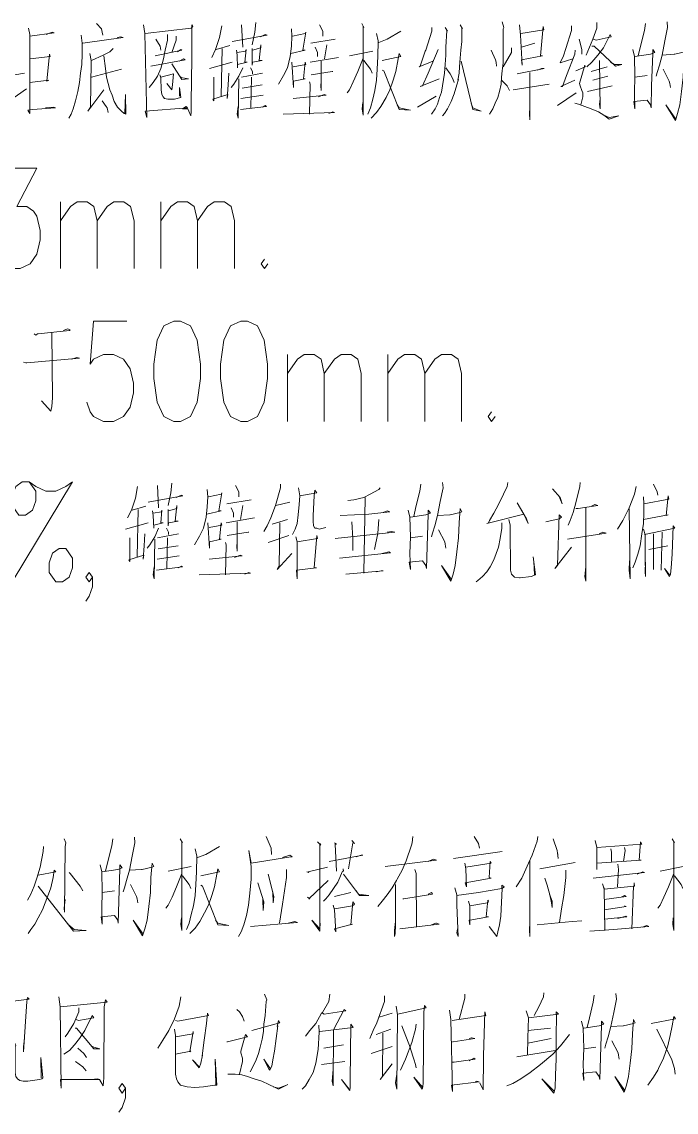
# Model space of a CAD drawing. Header units: millimetres. Extents: x 0 to 829, y 0 to 586.
# Drawn here: x 707.28 to 732.98, y 411.02 to 453.88 of the extents above; entities that cross this region are included whole.
import ezdxf

# ---------------------------------------------------------------- set-up
doc = ezdxf.new("R2010")
doc.units = ezdxf.units.MM

msp = doc.modelspace()

# ---------------------------------------------------------------- linework, layer by layer
at = {"color": 0, "lineweight": 0}
for points in [[(726.150722, 453.883889), (726.214222, 453.665167), (726.193056, 453.605194), (726.193056, 452.702083), (726.193056, 452.268167), (726.150722, 451.957722), (726.126028, 451.710778), (726.104861, 451.432083), (726.041361, 451.149861), (725.974333, 450.902917), (725.8685, 450.684194), (725.780306, 450.469), (725.649778, 450.250278)], [(732.627722, 453.883889), (732.648889, 453.665167), (732.539528, 453.139528), (732.430167, 452.578611), (732.324333, 452.176444), (732.236139, 451.89775), (732.193806, 451.742528)], [(707.541694, 453.633417), (707.587556, 453.386472), (707.587556, 451.957722), (707.587556, 451.866), (707.587556, 451.089889), (707.587556, 450.282028), (707.520528, 450.4055), (707.693389, 450.43725), (708.607083, 450.497222), (708.522417, 450.528972), (708.2155, 450.497222)], [(707.587556, 453.322972), (708.543583, 453.449972), (708.476556, 453.478194), (708.236667, 453.386472)], [(710.21575, 453.820389), (710.413306, 453.605194), (710.434472, 453.478194), (710.455639, 453.354722)], [(712.064306, 453.760417), (712.106639, 453.418222), (712.194833, 450.126806), (712.127806, 450.37375), (713.782333, 450.497222), (713.736472, 450.560722), (713.584778, 450.469), (713.8035, 450.469), (713.912861, 450.186778), (713.934028, 450.342), (713.934028, 450.715944), (713.955194, 452.455139), (713.955194, 453.760417), (713.997528, 453.696917), (713.934028, 453.633417), (712.127806, 453.418222)], [(715.129944, 453.728667), (715.04175, 453.263), (714.890056, 452.797333), (714.738361, 452.486889)], [(715.913111, 453.760417), (715.955444, 452.889056)], [(716.477556, 453.852139), (716.431694, 453.478194), (716.325861, 452.984306)], [(717.8675, 453.605194), (717.888667, 453.322972), (717.8675, 452.920806), (717.825167, 452.518639), (717.715806, 452.081194), (717.564111, 451.77075), (717.366556, 451.432083)], [(717.909833, 453.322972), (718.410778, 453.418222), (718.431944, 453.478194), (718.322583, 452.765583), (718.410778, 452.765583), (717.846333, 452.642111)], [(718.975222, 453.760417), (719.10575, 453.509944), (719.10575, 453.322972)], [(720.62975, 453.820389), (720.714417, 453.665167), (720.69325, 453.696917), (720.69325, 450.218528), (720.650917, 450.469), (720.672083, 450.715944)], [(722.171389, 453.509944), (721.628111, 453.1995), (721.303556, 453.076028)], [(723.388472, 453.665167), (723.388472, 453.509944), (723.148583, 452.765583), (723.127417, 452.733833), (722.933389, 452.144694), (722.887528, 452.112944), (723.430806, 452.331667)], [(723.910583, 453.665167), (723.998778, 453.509944), (723.974083, 453.541694), (723.93175, 452.889056), (723.93175, 452.578611), (723.910583, 452.208194), (723.889417, 451.866), (723.847083, 451.615528), (723.801222, 451.368583), (723.758889, 451.121639), (723.691861, 450.902917), (723.607194, 450.652444), (723.519, 450.469), (723.367306, 450.250278)], [(724.496194, 453.760417), (724.584389, 453.605194), (724.563222, 453.633417), (724.563222, 453.1995), (724.563222, 453.107778), (724.520889, 452.765583), (724.496194, 452.455139), (724.475028, 452.112944), (724.453861, 451.866), (724.411528, 451.587306), (724.432694, 451.615528), (724.365667, 451.400333), (724.259833, 451.058139), (724.150472, 450.747694), (723.998778, 450.469), (723.889417, 450.282028), (723.801222, 450.186778)], [(726.824528, 453.760417), (726.866861, 453.354722), (726.930361, 452.176444), (726.909194, 452.391639), (727.734694, 452.546861), (727.650028, 452.546861), (727.759389, 453.696917), (727.780556, 453.573444), (726.888028, 453.418222)], [(728.867111, 453.728667), (728.867111, 453.541694), (728.648389, 452.829083), (728.563722, 452.546861), (728.433194, 452.268167), (728.930611, 452.423389)], [(729.865472, 453.852139), (729.865472, 453.633417), (729.713778, 453.1995), (729.58325, 452.889056), (729.452722, 452.578611)], [(731.777528, 453.820389), (731.735194, 453.541694), (731.5835, 452.920806), (731.495306, 452.546861)], [(709.608972, 453.354722), (709.651306, 453.044278), (709.651306, 452.610361), (709.630139, 452.208194), (709.587806, 451.866), (709.541944, 451.492056), (709.478444, 451.149861), (709.39025, 450.779444), (709.302056, 450.469), (709.217389, 450.250278), (709.129194, 450.095056)], [(709.672472, 453.044278), (711.259972, 453.263), (711.171778, 453.29475), (711.020083, 453.263)], [(712.999167, 453.386472), (712.999167, 453.16775), (712.910972, 452.765583), (712.847472, 452.423389), (712.738111, 452.052972), (712.607583, 451.742528), (712.434722, 451.492056), (712.283028, 451.305083)], [(712.540556, 453.1995), (712.716944, 452.920806), (712.738111, 452.765583)], [(713.344889, 453.322972), (713.344889, 453.16775), (713.172028, 452.673861)], [(715.542694, 453.107778), (716.911472, 453.354722), (716.844444, 453.386472), (716.650417, 453.29475)], [(718.6295, 453.044278), (719.585528, 453.1995)], [(721.215361, 453.418222), (721.278861, 453.139528), (721.257694, 452.518639), (721.236528, 452.021222), (721.215361, 451.587306), (721.148333, 451.181611), (721.063667, 450.839417), (720.975472, 450.497222), (720.866111, 450.250278)], [(726.909194, 452.889056), (727.431306, 453.044278)], [(729.1705, 453.1995), (729.279861, 452.797333), (729.279861, 452.610361)], [(729.734944, 453.1995), (729.844306, 453.16775), (730.429917, 453.29475), (730.387583, 453.386472), (730.126528, 452.857306), (729.911333, 452.578611), (729.671444, 452.299917), (729.473889, 452.112944)], [(707.608722, 452.423389), (708.391889, 452.518639), (708.367194, 452.610361), (708.261361, 451.555556), (708.346028, 451.587306), (707.587556, 451.492056)], [(709.954694, 452.642111), (710.000556, 452.363417), (710.000556, 452.299917), (709.975861, 450.528972), (709.870028, 450.37375), (710.497972, 451.213361)], [(710.868389, 452.829083), (710.737861, 452.702083), (710.476806, 452.578611), (710.021722, 452.363417)], [(712.519389, 452.546861), (713.563611, 452.765583), (713.521278, 452.797333), (713.39075, 452.702083)], [(714.911222, 452.797333), (715.4545, 452.952556)], [(715.151111, 452.829083), (715.108778, 450.962889)], [(715.715556, 452.765583), (715.736722, 452.578611), (715.757889, 452.081194), (715.757889, 452.208194), (716.128306, 452.299917), (716.040111, 452.299917), (716.085972, 452.797333), (716.064806, 452.733833), (715.736722, 452.673861)], [(716.325861, 452.829083), (716.325861, 452.176444), (716.347028, 452.299917), (716.717444, 452.363417), (716.608083, 452.363417), (716.671583, 452.984306), (716.671583, 452.857306), (716.347028, 452.765583)], [(718.802361, 452.889056), (718.890556, 452.673861), (718.890556, 452.518639)], [(719.257444, 452.984306), (719.172778, 452.423389)], [(720.149972, 452.546861), (721.063667, 452.733833)], [(721.434083, 452.363417), (722.171389, 452.518639), (722.107889, 452.642111), (722.062028, 452.423389), (721.977361, 451.925972), (721.868, 451.587306), (721.737472, 451.213361), (721.585778, 450.902917), (721.388222, 450.560722), (721.215361, 450.313778), (720.996639, 450.095056)], [(723.628361, 452.797333), (723.236778, 451.866), (723.018056, 451.368583), (722.933389, 451.336833), (723.670694, 451.647278)], [(725.713278, 452.765583), (725.889667, 452.391639), (725.910833, 452.299917), (725.932, 452.144694)], [(726.517611, 452.857306), (726.517611, 452.673861), (726.193056, 452.112944)], [(729.018806, 452.765583), (728.997639, 452.610361), (728.669556, 451.77075), (728.517861, 451.336833), (728.454361, 451.336833), (728.997639, 451.587306)], [(729.671444, 452.920806), (729.756111, 452.920806), (730.606306, 452.144694), (730.846194, 452.208194), (730.560444, 452.208194), (730.40875, 452.299917)], [(731.280111, 452.797333), (731.343611, 452.518639), (731.364778, 451.742528), (731.343611, 451.089889), (731.364778, 450.469), (731.322444, 450.747694), (731.844556, 450.807667), (731.975083, 450.624222), (731.99625, 450.497222), (732.017417, 451.368583), (732.063278, 452.642111), (732.063278, 452.797333), (732.147944, 452.673861), (731.975083, 452.610361), (731.364778, 452.518639)], [(732.430167, 452.578611), (732.909944, 452.610361), (732.931111, 452.610361), (733.322694, 452.702083), (733.386194, 452.733833), (733.322694, 452.857306), (733.280361, 452.299917), (733.255667, 451.710778), (733.192167, 451.149861), (733.125139, 450.624222), (733.040472, 450.282028), (732.952278, 450.003333), (732.581861, 450.624222), (732.973444, 450.063306)], [(710.497972, 452.546861), (710.565, 452.052972), (710.607333, 451.710778), (710.674361, 451.460306), (710.737861, 451.213361), (710.826056, 450.994639), (710.910722, 450.747694), (711.04125, 450.528972), (711.192944, 450.37375), (711.302306, 450.282028), (711.369333, 450.250278), (711.348167, 451.026389), (711.323472, 450.282028)], [(712.346528, 452.144694), (713.694139, 452.391639), (713.630639, 452.423389), (713.45425, 452.331667)], [(713.172028, 452.236417), (713.563611, 451.615528), (713.824667, 451.647278), (713.584778, 451.679028), (713.475417, 451.742528)], [(715.542694, 452.299917), (714.650167, 452.052972)], [(717.888667, 452.299917), (717.955694, 451.305083), (717.955694, 451.555556), (718.410778, 451.647278), (718.347278, 451.647278), (718.410778, 452.299917), (718.431944, 452.208194), (717.934528, 452.112944)], [(718.608333, 452.299917), (719.716056, 452.486889)], [(719.04225, 452.331667), (719.04225, 451.181611), (719.021083, 451.368583), (719.04225, 451.555556)], [(720.69325, 452.455139), (720.474528, 451.925972), (720.301667, 451.523806), (720.149972, 451.213361), (720.061778, 451.089889)], [(720.714417, 452.363417), (720.975472, 452.021222), (721.0425, 451.866)], [(724.542056, 452.331667), (724.997139, 450.43725), (725.321694, 450.37375), (724.997139, 450.497222), (724.933639, 450.684194)], [(729.039972, 451.957722), (729.410389, 452.112944), (729.389222, 452.176444), (729.191667, 451.460306), (729.212833, 451.368583), (729.279861, 451.181611), (729.322194, 451.089889), (729.322194, 450.934667), (729.237528, 450.624222)], [(729.974833, 452.363417), (729.996, 450.469), (729.974833, 450.652444), (729.996, 450.839417)], [(706.585667, 452.052972), (706.606833, 450.652444), (706.391639, 450.497222), (707.457028, 451.245111)], [(706.998417, 451.8025), (707.39, 451.866)], [(711.192944, 452.021222), (710.021722, 451.710778)], [(712.978, 451.460306), (713.172028, 451.213361), (713.193194, 451.400333), (713.239056, 451.83425), (712.738111, 451.710778), (712.695778, 451.8025), (712.738111, 451.679028), (712.759278, 451.213361), (712.780444, 451.026389), (712.826306, 450.934667), (712.889806, 450.871167), (713.020333, 450.839417), (713.281389, 450.839417), (713.521278, 450.902917), (713.475417, 451.305083), (713.475417, 450.962889)], [(714.823028, 451.710778), (714.823028, 450.779444), (714.780694, 450.839417), (715.366306, 451.026389), (715.345139, 450.871167), (715.391, 451.400333), (715.412167, 451.866)], [(715.955444, 452.081194), (715.80375, 451.742528), (715.606194, 451.432083), (715.496833, 451.305083)], [(715.913111, 451.710778), (716.738611, 451.866)], [(716.258833, 452.081194), (716.347028, 451.925972), (716.347028, 451.83425)], [(719.497333, 451.925972), (719.476167, 451.925972), (718.650667, 451.8025)], [(721.434083, 451.989472), (721.497583, 451.957722), (722.107889, 450.43725), (722.541806, 450.4055), (722.107889, 450.497222), (722.019694, 450.624222)], [(723.93175, 452.081194), (724.104611, 451.83425), (724.213972, 451.647278), (724.259833, 451.492056)], [(726.736333, 451.83425), (727.801722, 452.052972), (727.692361, 452.052972), (727.540667, 451.989472)], [(727.237278, 451.89775), (727.237278, 450.031556), (727.216111, 450.282028), (727.237278, 450.497222)], [(730.278222, 452.112944), (729.650278, 451.925972)], [(729.713778, 451.587306), (730.299389, 451.742528)], [(731.364778, 451.710778), (731.844556, 451.77075)], [(732.476028, 452.021222), (732.712389, 451.555556), (732.737083, 451.460306), (732.75825, 451.305083)], [(715.80375, 451.647278), (715.782583, 450.095056), (715.736722, 450.250278), (715.782583, 450.560722)], [(715.934278, 451.276861), (716.717444, 451.400333)], [(716.301167, 451.710778), (716.28, 450.497222)], [(718.583639, 451.523806), (718.608333, 451.432083), (718.583639, 450.250278)], [(726.126028, 451.587306), (726.34475, 451.368583), (726.432944, 451.181611)], [(726.584639, 451.213361), (727.99575, 451.432083)], [(730.475778, 451.368583), (729.498583, 451.149861)], [(716.759778, 450.994639), (715.888417, 450.871167)], [(717.934528, 450.871167), (719.236278, 450.994639), (719.151611, 451.026389), (718.932889, 450.934667)], [(722.824028, 450.528972), (723.561333, 450.962889)], [(728.323833, 450.592472), (729.061139, 451.089889)], [(710.434472, 450.779444), (710.586167, 450.560722), (710.6285, 450.497222), (710.674361, 450.313778)], [(715.86725, 450.43725), (716.890306, 450.560722), (716.844444, 450.592472), (716.717444, 450.528972)], [(728.997639, 450.684194), (729.149333, 450.652444), (729.389222, 450.560722), (729.650278, 450.469), (729.9325, 450.342), (730.147694, 450.218528), (730.34525, 450.063306), (730.736833, 450.186778), (730.34525, 450.126806), (730.147694, 450.218528)], [(717.542944, 450.250278), (719.564361, 450.313778), (719.497333, 450.342), (719.345639, 450.282028)], [(706.426917, 448.126556), (707.873306, 448.126556), (707.086611, 446.62725), (707.478194, 446.62725), (707.742778, 446.43675), (707.873306, 446.249778), (708.003833, 445.685333), (708.003833, 445.311389), (707.873306, 444.746944), (707.61225, 444.373), (707.217139, 444.186028), (706.822028, 444.186028), (706.426917, 444.373), (706.296389, 444.559972), (706.165861, 444.937444)], [(708.794056, 444.186028), (708.794056, 446.814222)], [(708.794056, 446.062806), (709.189167, 446.62725), (709.450222, 446.814222), (709.845333, 446.814222), (710.109917, 446.62725), (710.240444, 446.062806), (710.240444, 444.186028)], [(710.240444, 446.062806), (710.635556, 446.62725), (710.896611, 446.814222), (711.291722, 446.814222), (711.552778, 446.62725), (711.686833, 446.062806), (711.686833, 444.186028)], [(712.738111, 444.186028), (712.738111, 446.814222)], [(712.738111, 446.062806), (713.133222, 446.62725), (713.394278, 446.814222), (713.789389, 446.814222), (714.050444, 446.62725), (714.1845, 446.062806), (714.1845, 444.186028)], [(714.1845, 446.062806), (714.576083, 446.62725), (714.840667, 446.814222), (715.235778, 446.814222), (715.496833, 446.62725), (715.630889, 446.062806), (715.630889, 444.186028)], [(716.812694, 444.559972), (716.682167, 444.373), (716.812694, 444.186028), (716.943222, 444.373)], [(711.408139, 442.122278), (710.092278, 442.122278), (709.96175, 440.432472), (710.092278, 440.619444), (710.487389, 440.806417), (710.8825, 440.806417), (711.274083, 440.619444), (711.538667, 440.2455), (711.669194, 439.681056), (711.669194, 439.303583), (711.538667, 438.742667), (711.274083, 438.365194), (710.8825, 438.178222), (710.487389, 438.178222), (710.092278, 438.365194), (709.96175, 438.552167), (709.827694, 438.929639)], [(707.763944, 441.624861), (707.830972, 441.561361), (707.894472, 441.624861), (707.915639, 441.624861), (709.153889, 441.748333), (709.178583, 441.780083), (709.069222, 441.811833), (708.917528, 441.748333)], [(708.458917, 441.656611), (708.480083, 439.109556), (708.458917, 438.767361), (708.416583, 438.580389), (708.046167, 438.986083), (708.416583, 438.580389), (708.43775, 438.675639)], [(707.351194, 440.506556), (707.439389, 440.474806), (707.481722, 440.474806), (709.545472, 440.661778), (709.439639, 440.693528), (709.242083, 440.630028)], [(717.715806, 438.178222), (717.715806, 440.806417)], [(717.715806, 440.055), (718.110917, 440.619444), (718.3755, 440.806417), (718.767083, 440.806417), (719.031667, 440.619444), (719.162194, 440.055), (719.162194, 438.178222)], [(719.162194, 440.055), (719.557306, 440.619444), (719.818361, 440.806417), (720.213472, 440.806417), (720.478056, 440.619444), (720.608583, 440.055), (720.608583, 438.178222)], [(721.659861, 438.178222), (721.659861, 440.806417)], [(721.659861, 440.055), (722.054972, 440.619444), (722.316028, 440.806417), (722.711139, 440.806417), (722.975722, 440.619444), (723.10625, 440.055), (723.10625, 438.178222)], [(723.10625, 440.055), (723.501361, 440.619444), (723.762417, 440.806417), (724.157528, 440.806417), (724.422111, 440.619444), (724.552639, 440.055), (724.552639, 438.178222)], [(725.734444, 438.552167), (725.603917, 438.365194), (725.734444, 438.178222), (725.8685, 438.365194)], [(706.903167, 431.867028), (709.270306, 435.807556)], [(707.562861, 435.807556), (707.823917, 435.433611), (707.823917, 435.056139), (707.693389, 434.682194), (707.428806, 434.495222), (707.16775, 434.495222), (706.903167, 434.869167), (706.903167, 435.246639), (707.037222, 435.620583), (707.298278, 435.807556), (707.562861, 435.807556), (707.823917, 435.620583), (708.219028, 435.433611), (708.614139, 435.433611), (709.00925, 435.620583), (709.270306, 435.807556)], [(711.827944, 435.624111), (711.73975, 435.158444), (711.588056, 434.692778), (711.436361, 434.382333)], [(712.611111, 435.652333), (712.653444, 434.7845)], [(713.175556, 435.747583), (713.133222, 435.373639), (713.023861, 434.876222)], [(714.5655, 435.497111), (714.590194, 435.218417), (714.5655, 434.81625), (714.523167, 434.410556), (714.413806, 433.976639), (714.262111, 433.666194), (714.068083, 433.324)], [(715.67675, 435.652333), (715.807278, 435.405389), (715.807278, 435.218417)], [(717.437111, 435.715833), (717.437111, 435.560611), (717.239556, 434.876222), (717.066694, 434.382333), (716.915, 434.068361), (716.784472, 433.853167)], [(718.15325, 435.560611), (718.195583, 435.250167), (718.174417, 434.907972), (718.132083, 434.505806), (718.08975, 434.163611), (718.022722, 433.944889), (717.913361, 433.729694)], [(718.195583, 435.250167), (718.869389, 435.373639), (718.784722, 435.468889), (718.763556, 435.250167), (718.717694, 434.474056), (718.717694, 434.255333), (718.738861, 434.068361), (718.784722, 433.976639), (718.869389, 433.976639), (718.957583, 433.944889), (719.218639, 434.008389)], [(721.349417, 435.560611), (721.307083, 435.497111), (720.957833, 435.313667), (720.717944, 435.186667), (720.326361, 435.094944), (720.086472, 435.063194)], [(722.958083, 435.715833), (722.912222, 435.437139), (722.760528, 434.81625), (722.675861, 434.442306)], [(723.80475, 435.779333), (723.825917, 435.560611), (723.716556, 435.031444), (723.610722, 434.474056), (723.501361, 434.068361), (723.413167, 433.789667), (723.370833, 433.634444)], [(726.369444, 435.779333), (726.348278, 435.624111), (726.196583, 435.313667), (725.999028, 434.907972), (725.826167, 434.565778), (725.653306, 434.287083), (725.607444, 434.195361), (725.543944, 434.163611), (727.000917, 434.537556), (726.739861, 434.971472), (727.110278, 434.350583), (727.173778, 434.163611), (727.000917, 434.537556)], [(728.129806, 435.528861), (728.433194, 435.186667), (728.500222, 434.939722), (728.369694, 435.250167)], [(729.216361, 435.779333), (729.195194, 435.624111), (729.0435, 434.971472), (728.934139, 434.597528), (728.824778, 434.287083), (728.740111, 434.100111)], [(731.414167, 435.624111), (731.347139, 435.313667), (731.131944, 434.7845), (730.892056, 434.287083), (730.673333, 433.944889)], [(732.087972, 435.715833), (732.239667, 435.405389), (732.260833, 435.281917)], [(712.240694, 435.003222), (713.609472, 435.250167), (713.545972, 435.281917), (713.348417, 435.186667)], [(714.611361, 435.218417), (715.108778, 435.313667), (715.133472, 435.373639), (715.024111, 434.661028), (715.108778, 434.661028), (714.544333, 434.537556)], [(715.3275, 434.939722), (716.283528, 435.094944)], [(720.760278, 435.186667), (720.717944, 432.205694)], [(731.696389, 435.218417), (731.717556, 434.939722), (731.717556, 434.565778), (731.696389, 434.163611), (731.629361, 433.757917), (731.565861, 433.29225), (731.477667, 432.953583), (731.368306, 432.643139), (731.283639, 432.424417)], [(731.717556, 434.939722), (732.69475, 435.126694), (732.673583, 435.250167), (732.585389, 434.474056), (732.673583, 434.505806), (731.696389, 434.318833)], [(711.609222, 434.692778), (712.1525, 434.848)], [(711.849111, 434.721), (711.806778, 432.858333)], [(712.413556, 434.661028), (712.43825, 434.474056), (712.459417, 433.976639), (712.459417, 434.100111), (712.826306, 434.195361), (712.741639, 434.195361), (712.783972, 434.692778), (712.762806, 434.629278), (712.43825, 434.565778)], [(713.023861, 434.721), (713.023861, 434.068361), (713.045028, 434.195361), (713.415444, 434.255333), (713.306083, 434.255333), (713.373111, 434.876222), (713.373111, 434.75275), (713.045028, 434.661028)], [(715.500361, 434.7845), (715.588556, 434.565778), (715.588556, 434.410556)], [(715.958972, 434.876222), (715.870778, 434.318833)], [(717.260722, 434.876222), (717.804, 435.003222)], [(719.783083, 434.474056), (720.9155, 434.537556), (721.741, 434.629278), (721.631639, 434.661028), (721.479944, 434.597528)], [(722.457139, 434.692778), (722.524167, 434.410556), (722.545333, 433.634444), (722.524167, 432.981806), (722.545333, 432.360917), (722.499472, 432.643139), (723.021583, 432.703111), (723.152111, 432.516139), (723.173278, 432.392667), (723.197972, 433.264028), (723.240306, 434.537556), (723.240306, 434.692778), (723.3285, 434.565778), (723.152111, 434.505806), (722.545333, 434.410556)], [(723.610722, 434.474056), (724.086972, 434.505806), (724.108139, 434.505806), (724.499722, 434.597528), (724.56675, 434.629278), (724.499722, 434.75275), (724.457389, 434.195361), (724.436222, 433.602694), (724.369194, 433.045306), (724.305694, 432.516139), (724.2175, 432.177472), (724.132833, 431.89525), (723.762417, 432.516139), (724.154, 431.95875)], [(729.0435, 434.75275), (729.131694, 434.75275), (729.911333, 434.876222), (729.784333, 434.907972), (729.653806, 434.848)], [(729.435083, 434.7845), (729.435083, 432.392667), (729.435083, 431.95875), (729.435083, 431.89525), (729.39275, 432.082222), (729.435083, 432.456167)], [(731.131944, 434.75275), (731.174278, 431.9905), (731.131944, 432.332694), (731.153111, 432.703111)], [(712.240694, 434.195361), (711.348167, 433.944889)], [(714.590194, 434.195361), (714.653694, 433.200528), (714.653694, 433.447472), (715.108778, 433.542722), (715.045278, 433.542722), (715.108778, 434.195361), (715.133472, 434.100111), (714.632528, 434.008389)], [(715.306333, 434.195361), (716.414056, 434.382333)], [(715.74025, 434.227111), (715.74025, 433.077056), (715.719083, 433.264028), (715.74025, 433.447472)], [(717.719333, 434.318833), (717.109028, 434.131861)], [(717.415944, 434.195361), (717.39125, 432.487917), (717.306583, 432.360917), (717.892194, 432.981806)], [(720.241694, 434.227111), (720.284028, 433.574472), (720.284028, 433.510972), (720.284028, 433.108806)], [(721.307083, 434.318833), (721.261222, 433.789667), (721.130694, 433.137028)], [(726.129556, 434.195361), (726.129556, 433.976639), (726.066056, 433.574472), (725.999028, 433.232278), (725.914361, 432.981806), (725.826167, 432.734861), (725.674472, 432.456167), (725.543944, 432.269194), (725.371083, 432.082222), (725.194694, 431.927), (725.131194, 431.867028)], [(726.411778, 434.318833), (726.457639, 434.100111), (726.457639, 433.666194), (726.478806, 432.643139), (726.478806, 432.332694), (726.521139, 432.177472), (726.6305, 432.050472), (726.828056, 432.02225), (726.849222, 432.02225), (727.283139, 432.082222), (727.456, 432.145722), (727.371333, 432.858333)], [(727.86875, 434.227111), (728.390861, 434.350583), (728.479056, 434.410556), (728.390861, 434.505806), (728.327361, 432.516139), (728.218, 432.392667), (728.870639, 433.232278)], [(711.524556, 433.602694), (711.524556, 432.671361), (711.478694, 432.734861), (712.067833, 432.921833), (712.046667, 432.766611), (712.089, 433.29225), (712.110167, 433.757917)], [(712.653444, 433.976639), (712.50175, 433.634444), (712.307722, 433.324), (712.198361, 433.200528)], [(712.611111, 433.602694), (713.436611, 433.757917)], [(712.956833, 433.976639), (713.045028, 433.821417), (713.045028, 433.729694)], [(716.198861, 433.821417), (716.174167, 433.821417), (715.348667, 433.697944)], [(719.589056, 433.574472), (721.935028, 433.821417), (721.8045, 433.853167), (721.631639, 433.821417)], [(723.653056, 433.913139), (723.892944, 433.447472), (723.914111, 433.35575), (723.935278, 433.200528)], [(728.718944, 433.542722), (730.239417, 433.789667), (730.108889, 433.821417), (729.957194, 433.757917)], [(731.696389, 433.944889), (731.759889, 433.729694), (731.759889, 432.921833), (731.781056, 432.082222), (731.759889, 432.269194), (731.781056, 432.643139)], [(731.738722, 433.729694), (732.934639, 433.976639), (732.867611, 434.068361), (732.825278, 432.953583), (732.782944, 432.424417), (732.761778, 432.177472), (732.715917, 432.082222), (732.521889, 432.392667), (732.715917, 432.145722)], [(732.087972, 433.757917), (732.087972, 432.360917)], [(732.433694, 433.821417), (732.391361, 432.332694)], [(712.50175, 433.542722), (712.480583, 431.9905), (712.43825, 432.145722), (712.480583, 432.456167)], [(713.002694, 433.602694), (712.981528, 432.392667)], [(715.285167, 433.41925), (715.306333, 433.324), (715.285167, 432.145722)], [(717.761667, 433.697944), (716.957333, 433.41925)], [(718.043889, 433.634444), (718.08975, 433.447472), (718.08975, 431.9905), (718.065056, 432.332694), (718.848222, 432.424417), (718.763556, 432.424417), (718.869389, 433.697944), (718.894083, 433.574472), (718.08975, 433.447472)], [(722.545333, 433.602694), (723.021583, 433.666194)], [(713.457778, 432.890083), (712.589944, 432.766611)], [(712.632278, 433.168778), (713.415444, 433.29225)], [(714.632528, 432.766611), (715.937806, 432.890083), (715.849611, 432.921833), (715.630889, 432.826583)], [(719.761917, 432.798361), (721.762167, 433.013556), (721.695139, 433.045306), (721.434083, 432.981806)], [(732.652417, 433.29225), (731.911583, 433.137028)], [(712.568778, 432.332694), (713.588306, 432.456167), (713.545972, 432.487917), (713.415444, 432.424417)], [(727.3925, 432.671361), (727.413667, 432.145722)], [(710.060528, 432.054), (709.926472, 431.867028), (709.795944, 432.054), (709.926472, 432.240972), (710.060528, 432.054), (710.060528, 431.676528), (709.926472, 431.302583), (709.795944, 431.115611)], [(714.240944, 432.145722), (716.262361, 432.205694), (716.198861, 432.237444), (716.043639, 432.177472)], [(720.001806, 432.177472), (721.479944, 432.300944), (721.39175, 432.300944), (721.197722, 432.269194)], [(708.938694, 421.774056), (709.005722, 421.618833), (708.981028, 421.463611), (708.959861, 418.884806), (708.938694, 419.040028), (708.981028, 419.382222)], [(710.85075, 421.774056), (710.808417, 421.495361), (710.656722, 420.874472), (710.568528, 420.500528)], [(711.700944, 421.837556), (711.722111, 421.618833), (711.61275, 421.089667), (711.503389, 420.532278), (711.394028, 420.130111), (711.309361, 419.847889), (711.2635, 419.692667)], [(713.503639, 421.774056), (713.591833, 421.618833), (713.570667, 421.650583), (713.570667, 418.172194), (713.524806, 418.419139), (713.545972, 418.669611)], [(716.872667, 421.865778), (717.070222, 421.400111), (717.091389, 421.153167)], [(722.633528, 421.865778), (722.612361, 421.618833), (722.591194, 421.527111), (722.372472, 420.906222), (722.220778, 420.532278), (722.023222, 420.190083), (722.002056, 420.130111), (721.829194, 419.847889), (721.631639, 419.569194), (721.437611, 419.32225), (721.26475, 419.103528)], [(725.046528, 421.865778), (725.219389, 421.587083), (725.261722, 421.400111)], [(727.544194, 421.865778), (727.523028, 421.682333), (727.329, 421.121417), (727.177306, 420.810972), (726.91625, 420.221833), (726.697528, 419.879639)], [(728.1545, 421.774056), (728.306194, 421.308389), (728.348528, 420.997944), (728.327361, 421.244889)], [(732.828806, 421.774056), (732.913472, 421.618833), (732.892306, 421.650583), (732.892306, 418.172194), (732.849972, 418.419139), (732.871139, 418.669611)], [(708.134361, 421.463611), (708.113194, 421.276639), (708.003833, 420.65575), (707.873306, 420.221833), (707.763944, 419.911389), (707.633417, 419.600944), (707.502889, 419.354)], [(714.08925, 421.371889), (714.156278, 421.089667), (714.135111, 420.468778), (714.113944, 419.974889), (714.08925, 419.537444), (714.02575, 419.135278), (713.937556, 418.793083), (713.852889, 418.450889), (713.743528, 418.203944)], [(715.048806, 421.463611), (714.502, 421.153167), (714.177444, 421.029694)], [(717.525306, 421.029694), (717.807528, 421.121417), (717.895722, 421.061444), (717.849861, 421.061444), (716.287056, 420.810972), (716.198861, 421.308389), (716.287056, 420.6875), (716.287056, 420.190083), (716.241194, 419.632694), (716.177694, 419.167028), (716.110667, 418.761333), (716.004833, 418.390917), (715.895472, 418.108694), (715.786111, 417.92525)], [(718.894083, 421.650583), (719.024611, 421.527111), (718.982278, 421.587083), (718.982278, 418.482639), (718.982278, 418.140444), (718.675361, 418.574361), (718.982278, 418.235694), (719.003444, 418.450889)], [(719.567889, 421.618833), (719.634917, 421.555333), (719.589056, 421.555333), (719.634917, 420.500528)], [(720.241694, 421.710556), (720.351056, 421.587083), (720.284028, 421.618833), (720.111167, 420.595778)], [(729.8055, 421.710556), (729.872528, 421.431861), (729.872528, 420.779222), (729.872528, 420.751), (729.872528, 420.564028), (729.872528, 420.751), (729.872528, 420.810972), (731.611722, 420.934444), (731.523528, 420.934444), (731.587028, 421.650583), (731.632889, 421.555333), (729.872528, 421.431861)], [(730.415806, 421.371889), (730.436972, 421.244889), (730.436972, 420.874472)], [(730.959083, 421.431861), (730.98025, 421.308389), (730.913222, 420.874472)], [(719.352694, 420.874472), (720.675611, 421.121417), (720.612111, 421.121417), (720.414556, 421.061444)], [(721.546972, 420.6875), (723.568389, 420.934444), (723.437861, 420.966194), (723.240306, 420.874472)], [(724.242194, 420.997944), (726.15425, 421.276639)], [(727.240806, 420.906222), (727.240806, 417.92525), (727.219639, 418.203944), (727.240806, 418.450889)], [(707.919167, 420.345306), (708.614139, 420.468778), (708.547111, 420.532278), (708.504778, 420.253583), (708.416583, 419.847889), (708.331917, 419.600944), (708.201389, 419.25875), (708.092028, 418.980056), (707.919167, 418.669611), (707.788639, 418.419139), (707.633417, 418.203944), (707.527583, 418.048722)], [(710.353333, 420.751), (710.416833, 420.468778), (710.438, 419.692667), (710.416833, 419.040028), (710.438, 418.419139), (710.395667, 418.701361), (710.917778, 418.761333), (711.048306, 418.574361), (711.069472, 418.450889), (711.090639, 419.32225), (711.132972, 420.595778), (711.132972, 420.751), (711.221167, 420.624), (711.048306, 420.564028), (710.438, 420.468778)], [(711.503389, 420.532278), (711.983167, 420.564028), (712.004333, 420.564028), (712.395917, 420.65575), (712.459417, 420.6875), (712.395917, 420.810972), (712.350056, 420.253583), (712.328889, 419.664444), (712.265389, 419.103528), (712.198361, 418.574361), (712.113694, 418.235694), (712.0255, 417.953472), (711.655083, 418.574361), (712.046667, 418.016972)], [(713.023861, 420.500528), (713.937556, 420.6875)], [(714.307972, 420.313556), (715.048806, 420.468778), (714.981778, 420.595778), (714.939444, 420.377056), (714.85125, 419.879639), (714.741889, 419.537444), (714.611361, 419.167028), (714.459667, 418.856583), (714.265639, 418.514389), (714.08925, 418.263917), (713.874056, 418.048722)], [(717.677, 420.564028), (717.677, 420.253583), (717.525306, 419.19525), (717.394778, 418.450889)], [(718.481333, 420.468778), (718.548361, 420.440556), (718.523667, 420.468778), (719.285667, 420.65575)], [(719.895972, 420.595778), (719.917139, 420.500528), (719.871278, 420.500528), (719.698417, 420.066611), (719.525556, 419.819667), (719.352694, 419.569194), (719.222167, 419.413972), (719.133972, 419.32225)], [(722.721722, 420.564028), (722.764056, 420.408806), (722.785222, 418.327417)], [(724.676111, 420.810972), (724.718444, 420.595778), (724.743139, 419.879639), (724.697278, 420.034861), (725.720333, 420.221833), (725.632139, 420.253583), (725.678, 420.874472), (725.720333, 420.810972), (724.718444, 420.65575)], [(727.632389, 420.595778), (729.022333, 420.842722)], [(728.655444, 420.532278), (728.655444, 420.253583), (728.56725, 419.537444), (728.479056, 419.011806), (728.394389, 418.482639)], [(729.720833, 420.221833), (731.74225, 420.440556), (731.675222, 420.468778), (731.4565, 420.377056)], [(730.698028, 420.779222), (730.719194, 420.564028), (730.676861, 419.879639)], [(732.349028, 420.500528), (733.262722, 420.6875)], [(709.13625, 420.440556), (709.178583, 420.408806), (709.570167, 419.911389), (709.679528, 419.724417)], [(713.570667, 420.408806), (713.351944, 419.879639), (713.179083, 419.477472), (713.023861, 419.167028), (712.939194, 419.040028)], [(713.591833, 420.313556), (713.852889, 419.974889), (713.916389, 419.819667)], [(716.548111, 420.034861), (716.784472, 419.2905), (716.763306, 418.948306), (716.742139, 419.382222)], [(716.960861, 420.377056), (717.176056, 419.509222), (717.154889, 419.25875), (717.133722, 419.692667)], [(718.5025, 419.477472), (718.590694, 419.413972), (718.548361, 419.413972), (719.306833, 420.130111)], [(719.917139, 420.377056), (720.545083, 419.537444), (720.9155, 419.537444), (720.50275, 419.600944), (720.414556, 419.724417)], [(727.829944, 420.221833), (727.914611, 419.943139), (728.023972, 419.569194), (728.087472, 419.25875), (728.112167, 419.071778), (728.112167, 419.32225), (728.002806, 419.600944)], [(730.175917, 418.172194), (730.15475, 419.819667), (730.087722, 420.003111), (730.15475, 419.787917), (731.3295, 419.911389), (731.3295, 420.034861), (731.350667, 419.911389), (731.304806, 419.911389), (731.241306, 418.235694)], [(732.892306, 420.408806), (732.677111, 419.879639), (732.500722, 419.477472), (732.349028, 419.167028), (732.260833, 419.040028)], [(732.913472, 420.313556), (733.174528, 419.974889), (733.241556, 419.819667)], [(707.919167, 419.911389), (709.309111, 418.140444), (709.810056, 418.172194), (709.785361, 418.172194), (709.330278, 418.203944), (709.090389, 418.419139)], [(710.438, 419.664444), (710.917778, 419.724417)], [(711.545722, 419.974889), (711.785611, 419.509222), (711.806778, 419.413972), (711.831472, 419.25875)], [(714.307972, 419.943139), (714.371472, 419.911389), (714.981778, 418.390917), (715.415694, 418.359167), (714.981778, 418.450889), (714.893583, 418.574361)], [(719.567889, 419.509222), (720.199361, 419.664444)], [(721.959722, 419.974889), (721.959722, 418.359167), (721.938556, 418.048722), (721.917389, 417.92525), (721.917389, 418.172194), (721.959722, 418.514389)], [(722.241944, 419.413972), (722.284278, 419.413972), (723.416694, 419.600944), (723.370833, 419.664444), (723.240306, 419.600944)], [(724.393889, 418.235694), (724.372722, 418.080472), (724.415056, 417.92525), (724.372722, 419.167028), (724.372722, 419.569194), (724.284528, 419.847889)], [(724.351556, 419.537444), (725.219389, 419.664444), (726.133083, 419.819667), (726.133083, 419.943139), (726.221278, 419.879639), (726.15425, 419.819667), (726.09075, 418.729583), (726.044889, 418.390917), (725.981389, 418.108694), (725.935528, 417.92525), (725.632139, 418.327417)], [(719.504389, 419.167028), (719.567889, 418.980056), (719.610222, 418.108694), (719.567889, 418.235694), (720.262861, 418.419139), (720.199361, 418.390917), (720.284028, 419.2905), (720.351056, 419.19525), (720.262861, 419.135278), (719.567889, 419.011806)], [(724.827806, 419.32225), (724.873667, 419.135278), (724.873667, 418.390917), (724.848972, 418.574361), (724.873667, 418.574361), (725.610972, 418.701361), (725.522778, 418.701361), (725.589806, 419.354), (725.610972, 419.32225), (725.568639, 419.25875), (724.873667, 419.135278)], [(730.15475, 419.382222), (731.022583, 419.509222), (730.959083, 419.537444), (730.828556, 419.477472)], [(730.15475, 418.980056), (731.022583, 419.103528), (730.959083, 419.135278)], [(716.265889, 418.327417), (718.110917, 418.482639), (718.001556, 418.514389), (717.744028, 418.450889)], [(722.132583, 418.235694), (723.67775, 418.419139), (723.568389, 418.450889), (723.547222, 418.450889), (723.370833, 418.390917)], [(727.523028, 418.390917), (728.891806, 418.514389), (729.283389, 418.546139)], [(731.654056, 418.295667), (731.826917, 418.359167), (731.915111, 418.327417), (730.525167, 418.203944), (729.590306, 418.140444)], [(730.175917, 418.606111), (731.04375, 418.701361), (731.001417, 418.729583), (730.698028, 418.637861)], [(706.412806, 415.318222), (707.562861, 415.473444), (707.499361, 415.533417), (707.478194, 415.378194), (707.347667, 413.392056), (707.347667, 413.610778), (707.39, 413.921222)], [(708.737611, 415.565167), (708.779944, 415.163), (708.825806, 411.963306), (708.804639, 412.3055), (710.346278, 412.3055), (710.236917, 412.33725), (710.021722, 412.3055)], [(708.804639, 415.163), (710.6285, 415.349972), (710.565, 415.441694), (710.519139, 415.163), (710.497972, 412.369), (710.476806, 412.058556), (710.325111, 412.3055)], [(713.531861, 415.565167), (713.464833, 415.19475), (713.270806, 414.697333), (713.052083, 414.231667), (712.812194, 413.857722), (712.618167, 413.547278)], [(716.812694, 415.660417), (716.900889, 415.441694), (716.876194, 415.378194), (716.833861, 414.820806), (716.791528, 414.478611), (716.770361, 414.199917), (716.7245, 413.889472), (716.639833, 413.579028), (716.572806, 413.328556), (716.484611, 413.081611), (716.378778, 412.862889), (716.24825, 412.615944)], [(719.377389, 415.660417), (719.335056, 415.378194), (719.095167, 414.944278), (719.052833, 414.912528), (718.834111, 414.510361), (718.594222, 414.231667), (718.421361, 414.012944)], [(721.529333, 415.596917), (721.529333, 415.378194), (721.225944, 414.542111), (721.07425, 414.231667), (720.943722, 413.921222)], [(724.679639, 415.660417), (724.679639, 415.505194), (724.464444, 414.665583)], [(727.791139, 415.720389), (727.766444, 415.565167), (727.593583, 415.163), (727.399556, 414.820806)], [(729.766694, 415.628667), (729.724361, 415.349972), (729.572667, 414.729083), (729.484472, 414.355139)], [(730.616889, 415.688639), (730.638056, 415.473444), (730.528694, 414.944278), (730.419333, 414.386889), (730.309972, 413.981194), (730.225306, 413.7025), (730.179444, 413.547278)], [(709.520778, 415.13125), (709.520778, 414.976028), (709.323222, 414.510361), (709.086861, 414.136417), (708.9775, 413.981194)], [(713.313139, 414.633833), (713.401333, 414.602083), (714.618417, 414.820806), (714.572556, 414.912528), (714.530222, 414.510361), (714.442028, 413.857722), (714.357361, 413.236833), (714.378528, 413.268583), (714.3115, 412.958139), (714.248, 412.771167), (713.986944, 413.081611), (714.248, 412.802917)], [(715.726139, 415.06775), (715.8355, 414.976028), (715.941333, 414.789056), (716.008361, 414.602083)], [(719.095167, 414.912528), (719.158667, 414.884306), (720.008861, 415.007778), (719.941833, 415.06775), (719.529083, 414.263417), (719.507917, 412.058556), (719.465583, 412.242), (719.507917, 412.707667)], [(721.310611, 414.757306), (721.832722, 414.912528)], [(721.984417, 415.19475), (722.030278, 414.852556), (722.009111, 411.931556), (721.96325, 412.182028), (722.009111, 412.524222)], [(722.051444, 414.884306), (723.159167, 415.13125), (723.095667, 415.222972), (723.070972, 414.944278), (723.049806, 412.182028), (723.028639, 412.026806), (723.007472, 411.931556), (722.682917, 412.397222), (723.028639, 411.995056)], [(724.072861, 415.039528), (724.136361, 414.665583), (724.203389, 411.839833), (724.161056, 412.086778), (725.247611, 412.213778), (725.159417, 412.242), (725.092389, 412.213778)], [(724.182222, 414.633833), (725.508667, 414.820806), (725.462806, 414.976028), (725.420472, 413.236833), (725.420472, 413.145111), (725.399306, 411.903333), (725.268778, 412.182028)], [(727.092639, 415.007778), (727.180833, 414.729083), (727.159667, 413.949444), (727.1385, 413.268583)], [(727.180833, 414.729083), (728.355583, 414.884306), (728.267389, 414.976028), (728.288556, 414.757306), (728.267389, 414.076444), (728.267389, 413.113361), (728.246222, 412.492472), (728.225056, 411.963306), (728.179194, 411.776333), (727.702944, 412.33725), (728.203889, 411.839833)], [(709.411417, 414.665583), (709.499611, 414.633833), (710.106389, 414.729083), (710.042889, 414.820806), (709.760667, 414.231667), (709.541944, 413.921222), (709.347917, 413.67075), (709.150361, 413.455556), (708.931639, 413.300333)], [(716.31175, 414.231667), (717.419472, 414.542111), (717.355972, 414.633833), (717.313639, 414.386889), (717.334806, 414.418639), (717.204278, 413.423806), (717.13725, 413.081611), (717.094917, 412.834667), (717.052583, 412.739417), (717.006722, 412.679444), (716.791528, 413.113361), (717.031417, 412.739417)], [(718.943472, 414.446861), (718.964639, 414.168167), (718.922306, 413.483778), (718.834111, 412.958139), (718.72475, 412.584194), (718.573056, 412.3055), (718.421361, 412.058556), (718.290833, 411.931556)], [(718.985806, 414.199917), (720.291083, 414.355139), (720.202889, 414.478611), (720.181722, 412.27375), (720.181722, 412.026806), (720.160556, 411.871583), (719.832472, 412.3055), (720.139389, 411.931556)], [(722.767583, 414.478611), (722.746417, 414.291639), (722.594722, 413.766), (722.354833, 413.113361), (722.160806, 412.679444)], [(729.26575, 414.602083), (729.332778, 414.323389), (729.353944, 413.547278), (729.332778, 412.894639), (729.353944, 412.27375), (729.311611, 412.552444), (729.833722, 412.615944), (729.96425, 412.428972), (729.985417, 412.3055), (730.006583, 413.173333), (730.048917, 414.446861), (730.048917, 414.602083), (730.137111, 414.478611), (729.96425, 414.418639), (729.353944, 414.323389)], [(730.419333, 414.386889), (730.899111, 414.418639), (730.920278, 414.418639), (731.311861, 414.510361), (731.375361, 414.542111), (731.311861, 414.665583), (731.266, 414.108194), (731.244833, 413.515528), (731.181333, 412.958139), (731.114306, 412.428972), (731.029639, 412.086778), (730.941444, 411.808083), (730.571028, 412.428972), (730.962611, 411.871583)], [(732.006833, 414.510361), (732.962861, 414.697333), (732.895833, 414.789056), (732.832333, 414.418639), (732.744139, 414.044694), (732.659472, 413.639), (732.483083, 413.145111), (732.289056, 412.739417), (732.267889, 412.679444), (732.0915, 412.397222), (731.876306, 412.086778)], [(709.369083, 414.323389), (709.432583, 414.323389), (710.106389, 413.515528), (710.346278, 413.515528), (710.106389, 413.579028), (709.997028, 413.639)], [(713.270806, 414.291639), (713.313139, 414.044694), (713.313139, 412.524222), (713.355472, 412.33725), (713.401333, 412.213778), (713.507167, 412.086778), (713.768222, 412.026806), (714.075139, 411.995056), (714.420861, 412.026806), (714.681917, 412.058556), (714.854778, 412.086778), (714.942972, 412.086778), (714.879472, 413.113361), (714.900639, 412.118528)], [(713.313139, 413.981194), (714.008111, 414.108194), (714.008111, 414.199917), (713.877583, 413.392056), (713.919917, 413.423806), (713.313139, 413.300333)], [(715.334556, 413.794222), (715.355722, 413.794222), (716.138889, 413.981194), (716.071861, 414.076444), (715.877833, 413.423806), (715.877833, 413.360306), (715.941333, 413.145111), (715.941333, 413.018111), (715.8355, 412.524222)], [(721.769222, 414.291639), (721.204778, 414.076444)], [(721.462306, 414.136417), (721.441139, 412.428972), (721.356472, 412.3055), (721.832722, 412.926389)], [(722.203139, 414.418639), (722.552389, 413.547278), (722.552389, 413.515528), (722.682917, 413.113361), (722.746417, 412.894639), (722.767583, 412.771167)], [(728.7895, 414.076444), (728.44025, 413.639), (728.136861, 413.300333), (727.660611, 412.894639), (727.244333, 412.584194), (726.877444, 412.33725), (726.570528, 412.150278), (726.334167, 412.058556)], [(727.159667, 414.231667), (728.048667, 414.323389)], [(732.222028, 414.291639), (732.811167, 413.081611), (732.920528, 412.739417), (732.941694, 412.524222)], [(706.998417, 413.73425), (707.04075, 413.639), (707.019583, 413.579028), (707.019583, 412.894639), (707.019583, 412.584194), (707.04075, 412.428972), (707.107778, 412.33725), (707.195972, 412.27375), (707.3265, 412.242), (707.520528, 412.242), (707.975611, 412.3055), (708.063806, 412.33725), (708.106139, 412.369), (708.021472, 413.173333), (708.042639, 412.369)], [(719.920667, 413.67075), (719.1375, 413.547278)], [(721.832722, 413.610778), (721.007222, 413.328556)], [(724.203389, 413.794222), (724.224556, 413.794222), (725.071222, 413.921222), (724.961861, 413.949444), (724.940694, 413.949444), (724.856028, 413.921222)], [(727.159667, 413.73425), (728.073361, 413.921222)], [(730.461667, 413.825972), (730.701556, 413.360306), (730.722722, 413.268583), (730.743889, 413.113361)], [(709.478444, 413.547278), (709.714806, 413.328556), (709.824167, 413.173333)], [(726.72575, 413.205083), (728.225056, 413.455556)], [(729.353944, 413.515528), (729.833722, 413.579028)], [(709.39025, 413.018111), (709.672472, 412.802917), (709.803, 412.647694)], [(719.052833, 412.894639), (719.963, 413.018111)], [(724.203389, 412.989889), (724.266889, 412.989889), (725.092389, 413.113361), (725.028889, 413.145111), (724.856028, 413.049861)], [(715.376889, 412.524222), (715.528583, 412.524222), (715.659111, 412.524222), (715.920167, 412.492472), (716.138889, 412.428972), (716.399944, 412.33725), (716.703333, 412.242), (716.985556, 412.118528), (717.225444, 411.995056), (717.355972, 411.931556), (717.726389, 412.118528), (717.680528, 412.086778), (717.355972, 411.963306), (717.158417, 412.026806)], [(711.348167, 411.966833), (711.217639, 411.776333), (711.083583, 411.966833), (711.217639, 412.153806), (711.348167, 411.966833), (711.348167, 411.589361), (711.217639, 411.215417), (711.083583, 411.024917)]]:
    msp.add_lwpolyline(points, dxfattribs=at)
for points in [[(713.246111, 442.122278), (712.854528, 441.935306), (712.589944, 441.370861), (712.459417, 440.432472), (712.459417, 439.868028), (712.589944, 438.929639), (712.854528, 438.365194), (713.246111, 438.178222), (713.510694, 438.178222), (713.905806, 438.365194), (714.166861, 438.929639), (714.297389, 439.868028), (714.297389, 440.432472), (714.166861, 441.370861), (713.905806, 441.935306), (713.510694, 442.122278)], [(715.877833, 442.122278), (715.482722, 441.935306), (715.218139, 441.370861), (715.087611, 440.432472), (715.087611, 439.868028), (715.218139, 438.929639), (715.482722, 438.365194), (715.877833, 438.178222), (716.138889, 438.178222), (716.534, 438.365194), (716.795056, 438.929639), (716.929111, 439.868028), (716.929111, 440.432472), (716.795056, 441.370861), (716.534, 441.935306), (716.138889, 442.122278)], [(708.744667, 433.179361), (708.480083, 432.992389), (708.349556, 432.614917), (708.349556, 432.240972), (708.614139, 431.867028), (708.875194, 431.867028), (709.139778, 432.054), (709.270306, 432.427944), (709.270306, 432.805417), (709.00925, 433.179361)]]:
    msp.add_lwpolyline(points, close=True, dxfattribs=at)

doc.saveas('drawing.dxf')
